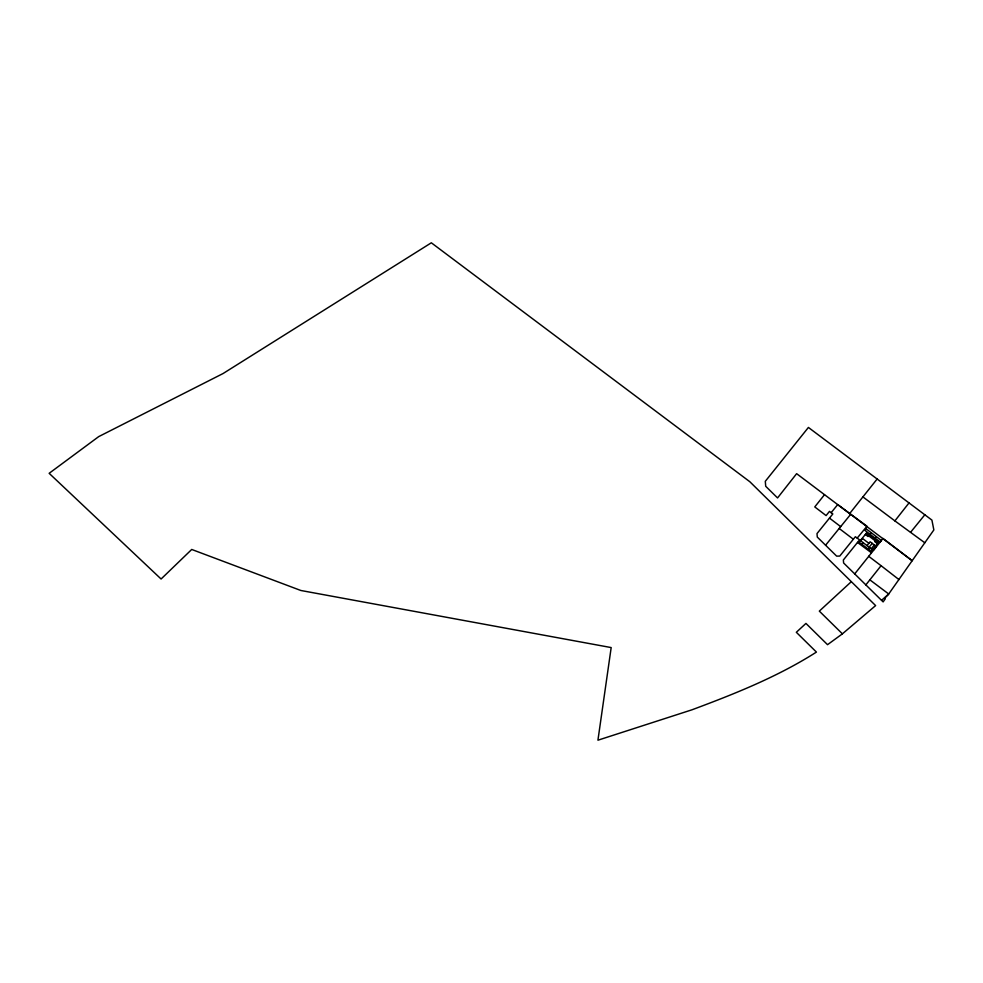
<?xml version="1.0" encoding="UTF-8"?>
<svg xmlns="http://www.w3.org/2000/svg" width="983" height="983" viewBox="0 0 983 983"><rect width="100%" height="100%" fill="white"/><g stroke="black" fill="none" stroke-linecap="round" stroke-linejoin="round"><path stroke-width="1.47" d="M862.914 496.906L894.886 520.892L909.017 502.915M854.694 573.912L883.017 538.438L912.175 560.703L888.325 594.543L884.663 598.229L885.29 598.831L883.127 601.903L843.611 562.976L843.353 560.003L859.56 539.888L855.37 536.73L839.765 556.071L836.656 556.132L817.291 537.074L816.996 533.597L832.822 513.949L829.468 511.406L826.101 515.584L814.772 506.921L824.516 494.67M865.851 584.897L881.075 565.704L898.904 579.54M849.644 513.593L912.175 560.703L933.85 529.935L931.909 520.093L808.407 427.445L765.29 481.326L765.72 486.29L777.553 497.939L796.623 473.671L849.644 513.593L877.143 479.004M831.139 512.671L837.7 504.611L866.981 526.212L857.188 538.106M825.573 545.233L850.651 514.342M910.541 532.344L924.831 514.785M860.752 540.822L862.607 538.537L868.886 543.316M861.772 544.189L863.074 542.591M868.616 535.796L868.05 536.497L865.359 534.457M870.102 534.334L871.343 532.811M867.018 545.602L870.139 541.78L876.406 546.56L873.297 550.369L860.395 540.552M875.116 538.156L876.357 536.632M869.119 547.187L872.228 543.378M868.456 549.3L869.758 547.691M875.3 540.908L874.735 541.596L877.414 543.648M871.208 548.772L874.317 544.963M851.327 581.666L819.33 611.119L842.406 633.838L875.62 605.589L749.832 481.731L431.328 242.801L223.018 373.565L98.73 436.599L49.15 473.315L161.089 579.012L191.722 549.46L300.847 590.488L611.18 647.576L597.934 740.199L691.835 709.849C734.731 693.863 777.7 676.783 816.431 652.085L796.328 632.29L805.949 623.419L827.539 644.688L842.406 633.838M881.542 600.33L888.706 593.99L869.857 579.847M894.886 520.892L924.806 542.776M857.495 542.444L871.405 552.765M868.64 556.267L881.075 565.704M865.937 533.757L877.991 542.948M829.48 518.102L840.674 526.63M839.187 528.473L853.342 539.237M866.33 528.977L865.077 530.501L880.129 541.989L881.37 540.466L866.33 528.977M866.662 532.847L859.081 542.149L871.135 551.34L878.716 542.051L866.662 532.847"/></g></svg>
